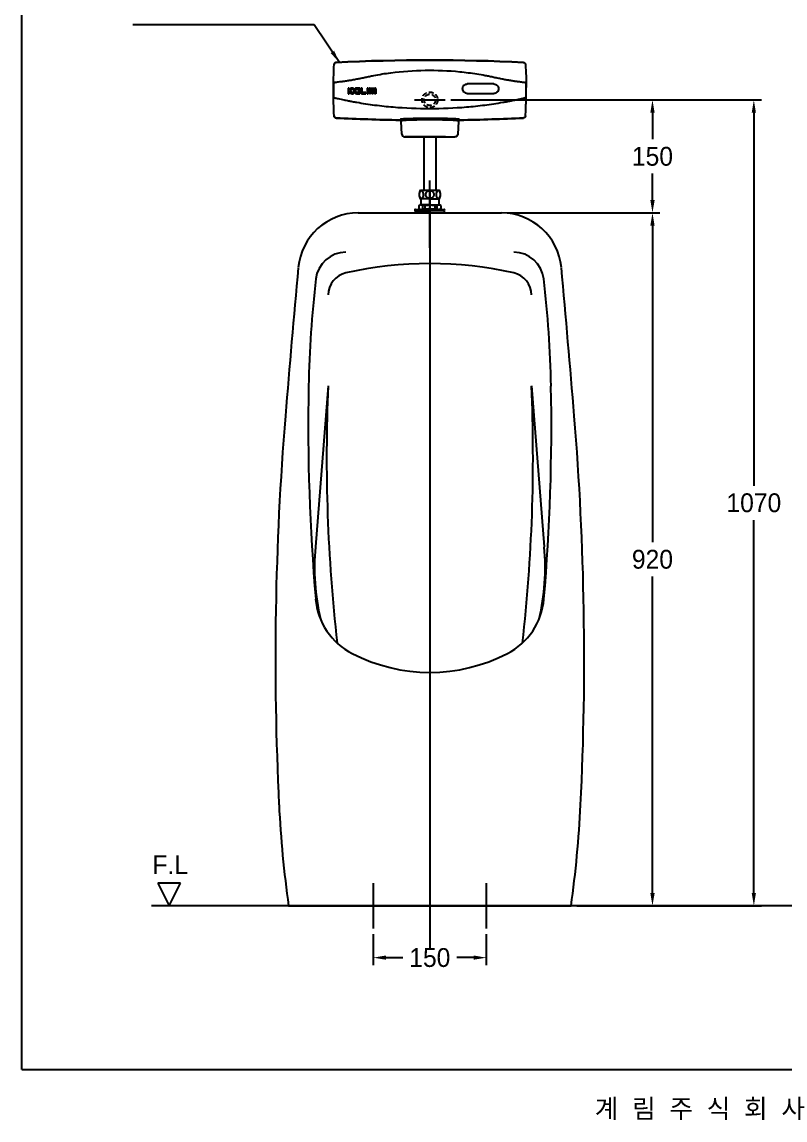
# Model space of a CAD drawing. Header units: millimetres. Extents: x 0 to 3700, y -67 to 2530.
# Drawn here: x 0 to 1013, y -67 to 1391 of the extents above; entities that cross this region are included whole.
import ezdxf
from ezdxf.enums import TextEntityAlignment as Align
from ezdxf.lldxf.tags import DXFTag

# ---------------------------------------------------------------- set-up
doc = ezdxf.new("R2010")
doc.units = ezdxf.units.MM
doc.linetypes.add('DASHED2', pattern=[9.525, 6.35, -3.175])
for name, color, linetype in [('TEXT', 7, 'Continuous'), ('내부선 및 부속', 4, 'Continuous'), ('도각라인', 255, 'Continuous'), ('외형선', 3, 'Continuous'), ('점선', 6, 'DASHED2'), ('중심선', 1, 'DASHED'), ('치수선', 7, 'Continuous')]:
    doc.layers.add(name, color=color, linetype=linetype)
doc.styles.add('____', font='')
doc.styles.add('타이틀', font='H2GTRM.TTF', dxfattribs={"height": 25})
doc.styles.get('____').set_extended_font_data('굴림')
tags = doc.linetypes.add('DASHDOT', pattern=[70, 31, -13, 13, -13]).pattern_tags.tags
tags[10:11] = [DXFTag(74, 4), DXFTag(75, 0), DXFTag(340, '0'), DXFTag(46, 0.0), DXFTag(50, 0.0), DXFTag(44, 0.0), DXFTag(45, 0.0)]
tags[8:9] = [DXFTag(74, 4), DXFTag(75, 0), DXFTag(340, '0'), DXFTag(46, 0.0), DXFTag(50, 0.0), DXFTag(44, 0.0), DXFTag(45, 0.0)]
tags[6:7] = [DXFTag(74, 4), DXFTag(75, 0), DXFTag(340, '0'), DXFTag(46, 0.0), DXFTag(50, 0.0), DXFTag(44, 0.0), DXFTag(45, 0.0)]
tags[4:5] = [DXFTag(74, 4), DXFTag(75, 0), DXFTag(340, '0'), DXFTag(46, 0.0), DXFTag(50, 0.0), DXFTag(44, 0.0), DXFTag(45, 0.0)]
tags = doc.linetypes.add('DASHED', pattern=[25.72, 12.86, -12.86]).pattern_tags.tags
tags[6:7] = [DXFTag(74, 4), DXFTag(75, 0), DXFTag(340, '0'), DXFTag(46, 0.0), DXFTag(50, 0.0), DXFTag(44, 0.0), DXFTag(45, 0.0)]
tags[4:5] = [DXFTag(74, 4), DXFTag(75, 0), DXFTag(340, '0'), DXFTag(46, 0.0), DXFTag(50, 0.0), DXFTag(44, 0.0), DXFTag(45, 0.0)]
doc.dimstyles.new('MSADIM', dxfattribs={"dimtxt": 33, "dimasz": 17, "dimexe": 10, "dimexo": 7.5, "dimgap": 10, "dimtad": 0, "dimtih": 1, "dimtoh": 1, "dimdec": 0, "dimzin": 1, "dimdsep": 46, "dimtxsty": '____', "dimcen": 11.25, "dimadec": 0, "dimazin": 0, "dimtfac": 1, "dimtdec": 0, "dimtix": 1, "dimtmove": 0, "dimatfit": 3, "dimfxl": 0, "dimtolj": 1, "dimtzin": 1, "dimarcsym": 0})

# ---------------------------------------------------------------- blocks, each defined once
blk = doc.blocks.new('*D3')
at = {"layer": '치수선', "color": 0, "linetype": 'Continuous', "lineweight": -2}
for p, q in [((466.5, 180), (466.5, 138.7)), ((616.5, 180), (616.5, 138.7)), ((483.5, 148.7), (505.5, 148.7)), ((599.5, 148.7), (577.4, 148.7))]:
    blk.add_line(p, q, dxfattribs=at)
at = {"layer": '치수선', "color": 0, "linetype": 'Continuous'}
for points in [[(483.5, 151.6), (483.5, 145.9), (466.5, 148.7)], [(599.5, 151.6), (599.5, 145.9), (616.5, 148.7)]]:
    blk.add_solid(points, dxfattribs=at)
at = {"layer": '치수선', "color": 0, "linetype": 'Continuous', "insert": (541.5, 148.7), "char_height": 25, "attachment_point": 5, "style": '____'}
blk.add_mtext('\\A1;150', dxfattribs=at)
blk = doc.blocks.new('*D4')
at = {"layer": '치수선', "color": 0, "linetype": 'Continuous', "lineweight": -2}
for p, q in [((644, 1137.5), (847.1, 1137.5)), ((837.1, 1120.5), (837.1, 700.3)), ((837.1, 234.5), (837.1, 654.6)), ((736.5, 217.5), (847.1, 217.5))]:
    blk.add_line(p, q, dxfattribs=at)
at = {"layer": '치수선', "color": 0, "linetype": 'Continuous'}
for points in [[(834.3, 1120.5), (840, 1120.5), (837.1, 1137.5)], [(834.3, 234.5), (840, 234.5), (837.1, 217.5)]]:
    blk.add_solid(points, dxfattribs=at)
at = {"layer": '치수선', "color": 0, "linetype": 'Continuous', "insert": (837.1, 677.5), "char_height": 25, "attachment_point": 5, "style": '____'}
blk.add_mtext('\\A1;920', dxfattribs=at)
blk = doc.blocks.new('*D5')
at = {"layer": '치수선', "color": 0, "linetype": 'Continuous', "lineweight": -2}
for p, q in [((569.5, 1287.5), (981.7, 1287.5)), ((971.7, 1270.5), (971.7, 775.3)), ((971.7, 234.5), (971.7, 729.6)), ((736.5, 217.5), (981.7, 217.5))]:
    blk.add_line(p, q, dxfattribs=at)
at = {"layer": '치수선', "color": 0, "linetype": 'Continuous'}
for points in [[(968.9, 1270.5), (974.5, 1270.5), (971.7, 1287.5)], [(968.9, 234.5), (974.5, 234.5), (971.7, 217.5)]]:
    blk.add_solid(points, dxfattribs=at)
at = {"layer": '치수선', "color": 0, "linetype": 'Continuous', "insert": (971.7, 752.5), "char_height": 25, "attachment_point": 5, "style": '____'}
blk.add_mtext('\\A1;1070', dxfattribs=at)
blk = doc.blocks.new('*D10')
at = {"layer": '치수선', "color": 0, "linetype": 'Continuous', "lineweight": -2}
for p, q in [((569.5, 1287.6), (847.1, 1287.6)), ((837.1, 1270.6), (837.1, 1235.4)), ((837.1, 1154.5), (837.1, 1189.7)), ((844.6, 1137.5), (847.1, 1137.5))]:
    blk.add_line(p, q, dxfattribs=at)
at = {"layer": '치수선', "color": 0, "linetype": 'Continuous'}
for points in [[(834.3, 1270.6), (840, 1270.6), (837.1, 1287.6)], [(834.3, 1154.5), (840, 1154.5), (837.1, 1137.5)]]:
    blk.add_solid(points, dxfattribs=at)
at = {"layer": '치수선', "color": 0, "linetype": 'Continuous', "insert": (837.1, 1212.5), "char_height": 25, "attachment_point": 5, "style": '____'}
blk.add_mtext('\\A1;150', dxfattribs=at)

msp = doc.modelspace()

# ---------------------------------------------------------------- linework, layer by layer
for p, q in [((541.5, 1091.3), (541.5, 1180.5)), ((522.5, 1137.5), (560.5, 1137.5))]:
    msp.add_line(p, q)
at = {"layer": '내부선 및 부속', "linetype": 'Continuous'}
for p, q in [((433.2, 1303.3), (433.2, 1295.8)), ((434.6, 1303.3), (433.2, 1303.3)), ((434.6, 1300), (434.6, 1303.3)), ((434.6, 1295.8), (434.6, 1299.1)), ((440.3, 1303.3), (438, 1303.3)), ((438.1, 1301.7), (440.3, 1301.7)), ((440.3, 1301.7), (440.3, 1303.3)), ((448.6, 1303.3), (444.1, 1303.3)), ((444.2, 1301.7), (448.6, 1301.7)), ((448.6, 1301.7), (448.6, 1303.3)), ((450, 1303.3), (450, 1297)), ((451.5, 1303.3), (450, 1303.3)), ((451.5, 1297.3), (451.5, 1303.3)), ((458.2, 1303.3), (458.2, 1295.8)), ((459.6, 1303.3), (458.2, 1303.3)), ((459.6, 1295.8), (459.6, 1303.3)), ((461.2, 1295.8), (461.2, 1302.5)), ((462, 1303.3), (469, 1303.3)), ((462.8, 1301.5), (462.8, 1295.8)), ((464.4, 1301.9), (463.1, 1301.9)), ((464.7, 1295.8), (464.7, 1301.5)), ((466.3, 1301.5), (466.3, 1295.8)), ((467.9, 1301.9), (466.6, 1301.9)), ((468.2, 1295.8), (468.2, 1301.5)), ((469.8, 1302.5), (469.8, 1295.8)), ((669.4, 1299.7), (669.4, 1299.7)), ((433.2, 1295.8), (434.6, 1295.8)), ((438, 1295.8), (440.3, 1295.8)), ((440.3, 1297.4), (438.1, 1297.4)), ((440.3, 1295.8), (440.3, 1297.4)), ((444.1, 1295.8), (448.6, 1295.8)), ((448.6, 1297.4), (444.2, 1297.4)), ((448.6, 1295.8), (448.6, 1297.4)), ((451.2, 1295.8), (456.7, 1295.8)), ((456.7, 1297.3), (451.5, 1297.3)), ((456.7, 1295.8), (456.7, 1297.3)), ((458.2, 1295.8), (459.6, 1295.8)), ((462.8, 1295.8), (461.2, 1295.8)), ((466.3, 1295.8), (464.7, 1295.8)), ((469.8, 1295.8), (468.2, 1295.8)), ((504.3, 1242.2), (503.4, 1258.9)), ((579.5, 1258.9), (578.7, 1242.2)), ((562.5, 1238.4), (508.3, 1238.4)), ((508.3, 1238.4), (562.5, 1238.4)), ((533.6, 1238.4), (533.6, 1167.6)), ((549.4, 1238.4), (549.4, 1167.6)), ((562.5, 1238.4), (574.7, 1238.4)), ((562.5, 1238.4), (574.7, 1238.4)), ((529.1, 1167.6), (553.9, 1167.6)), ((529.1, 1156.1), (529.1, 1156.1)), ((533, 1156.1), (529.1, 1156.1)), ((529.5, 1156.1), (529.5, 1148.1)), ((541.5, 1156.1), (533, 1156.1)), ((541.5, 1156.1), (550, 1156.1)), ((550, 1156.1), (553.8, 1156.1)), ((553.5, 1156.1), (553.5, 1148.1)), ((553.8, 1156.1), (553.9, 1156.1)), ((522.5, 1142.1), (560.5, 1142.1)), ((522.5, 1140.1), (541.5, 1140.1)), ((522.5, 1140.1), (522.5, 1137.5)), ((527, 1147.2), (528.5, 1148.1)), ((527, 1147.2), (527, 1143.1)), ((541.5, 1148.1), (528.5, 1148.1)), ((532, 1147.1), (532, 1145.1)), ((532, 1145.1), (532, 1143.1)), ((535, 1147.1), (535, 1145.1)), ((535, 1145.1), (535, 1143.1)), ((541.5, 1148.1), (554.5, 1148.1)), ((560.5, 1140.1), (541.5, 1140.1)), ((548, 1147.1), (548, 1145.1)), ((548, 1145.1), (548, 1143.1)), ((551, 1147.1), (551, 1145.1)), ((551, 1145.1), (551, 1143.1)), ((556, 1147.2), (554.5, 1148.1)), ((556, 1147.2), (556, 1143.1)), ((560.5, 1140.1), (560.5, 1137.5)), ((406.5, 907.7), (389.6, 694)), ((676.5, 907.7), (693.4, 694))]:
    msp.add_line(p, q, dxfattribs=at)
msp.add_circle((447.8, 1299.6), 0.864, dxfattribs=at)
at = {"layer": '내부선 및 부속', "linetype": 'Continuous', "extrusion": (0, 0, -1)}
for centre, radius, start, end in [((-541.5, -1159.6), 2500, 87.1527, 92.8473), ((-1013.5, 1300.4), 600, 0.6498, 3.2569), ((-69.5, 1300.4), 600, 176.7431, 179.6763), ((-1013.5, 1300.4), 600, 0, 0.6068), ((-1013.5, 1300.4), 600, 356.7431, 0), ((-541.5, 3760.4), 2500, 270.9176, 272.8473), ((-581.5, 1258.8), 2, 3, 89.0824), ((-541.5, 3760.4), 2500, 267.1527, 269.0824)]:
    msp.add_arc(centre, radius, start, end, dxfattribs=at)
at = {"layer": '내부선 및 부속', "linetype": 'Continuous'}
for centre, radius, start, end in [((541.5, -1159.6), 2500, 87.1527, 92.8473), ((438.3, 1299.6), 3.75, 95.6122, 172.678), ((438.3, 1299.6), 3.75, 187.322, 264.3878), ((438.3, 1299.6), 2.16, 97.4019, 262.5981), ((444.5, 1299.6), 3.75, 95.6122, 264.3878), ((444.5, 1299.6), 2.16, 97.4019, 262.5981), ((462, 1302.5), 0.778, 90, 180), ((463.1, 1301.5), 0.347, 90, 180), ((464.4, 1301.5), 0.347, 0, 90), ((466.6, 1301.5), 0.347, 90, 180), ((467.9, 1301.5), 0.347, 0, 90), ((469, 1302.5), 0.778, 0, 90), ((69.5, 1300.4), 600, 358.229, 0), ((451.2, 1297), 1.16, 180, 270), ((350.9, 1285.8), 318.2, 356.4995, 358.2342), ((541.5, 3760.4), 2500, 267.1527, 269.0824), ((541.5, 3760.4), 2500, 270.9176, 272.8473), ((508.3, 1242.4), 4, 183, 270), ((537.2, 1161.8), 9.98, 144.4985, 179.7412), ((530.5, 1164.3), 2.45, 123.7796, 126.5029), ((530.5, 1164.3), 2.43, 121.0338, 123.7796), ((530.4, 1164.5), 2.22, 118.2566, 121.0338), ((530.4, 1164.5), 2.24, 115.501, 118.2566), ((530.3, 1164.7), 2.05, 112.4868, 115.501), ((530.3, 1164.7), 2.05, 109.4756, 112.4868), ((530.2, 1164.8), 1.88, 101.5065, 109.4756), ((530.2, 1164.9), 1.82, 95.0293, 101.5065), ((530.2, 1164.9), 1.76, 90.016, 95.0293), ((530.2, 1165), 1.74, 84.9386, 90.016), ((530.2, 1164.9), 1.84, 78.5255, 84.9386), ((530.2, 1164.8), 1.86, 72.1223, 78.5255), ((530.2, 1164.7), 2, 69.0286, 72.1223), ((530.2, 1164.7), 2.01, 65.9633, 69.0286), ((530.1, 1164.6), 2.18, 63.1331, 65.9633), ((530.1, 1164.5), 2.19, 60.3146, 63.1331), ((530, 1164.4), 2.37, 57.6025, 60.3146), ((530, 1164.4), 2.4, 54.8137, 57.6025), ((544.4, 1150.5), 16.6, 106.5393, 108.597), ((541, 1162), 4.7, 84.3415, 106.5393), ((541.9, 1162), 4.7, 73.4607, 95.6585), ((538.6, 1150.5), 16.6, 71.403, 73.4607), ((553, 1164.4), 2.4, 122.3975, 125.1863), ((553, 1164.4), 2.37, 119.6854, 122.3975), ((552.9, 1164.5), 2.19, 116.8669, 119.6854), ((552.9, 1164.6), 2.18, 114.0367, 116.8669), ((552.8, 1164.7), 2.01, 110.9714, 114.0367), ((552.8, 1164.7), 2, 107.8777, 110.9714), ((552.8, 1164.8), 1.86, 101.4745, 107.8777), ((552.7, 1164.9), 1.84, 95.0614, 101.4745), ((552.7, 1165), 1.74, 89.984, 95.0614), ((552.7, 1164.9), 1.76, 84.9707, 89.984), ((552.7, 1164.9), 1.82, 78.4935, 84.9707), ((552.7, 1164.8), 1.88, 70.5244, 78.4935), ((552.7, 1164.7), 2.05, 67.5132, 70.5244), ((552.7, 1164.7), 2.05, 64.499, 67.5132), ((552.6, 1164.5), 2.24, 61.7434, 64.499), ((552.6, 1164.5), 2.22, 58.9662, 61.7434), ((552.5, 1164.3), 2.43, 56.2204, 58.9662), ((552.5, 1164.3), 2.45, 53.4971, 56.2204), ((545.7, 1161.8), 9.98, 0.2588, 35.5015), ((534.8, 1161.9), 7.5, 171.4208, 173.9343), ((535.2, 1161.9), 7.92, 173.9343, 180), ((537.2, 1161.8), 9.98, 179.7412, 214.8682), ((535.2, 1161.9), 7.9, 180, 187.2704), ((534.3, 1162), 6.97, 166.9091, 168.9112), ((534.8, 1161.9), 7.51, 168.9112, 171.4208), ((534.6, 1161.8), 7.27, 187.2704, 189.8646), ((534.8, 1161.8), 7.49, 189.8646, 192.3805), ((534.4, 1162), 7.07, 164.9843, 166.9091), ((534, 1161.7), 6.68, 192.3805, 194.4161), ((534.3, 1161.7), 6.97, 194.4161, 196.3678), ((533.8, 1162.2), 6.48, 160.7636, 162.8643), ((533.8, 1162.2), 6.42, 162.8643, 164.9843), ((533.5, 1161.5), 6.16, 196.3678, 198.5776), ((533.4, 1162.3), 6.07, 157.8768, 159.2896), ((533.2, 1162.4), 5.81, 159.2896, 160.7636), ((533.9, 1161.6), 6.53, 198.5776, 199.928), ((533, 1161.3), 5.64, 199.928, 201.4477), ((532.8, 1162.6), 5.38, 156.2849, 157.8768), ((533.4, 1161.5), 6.01, 201.4477, 202.8734), ((532.6, 1161.2), 5.23, 202.8734, 204.5122), ((532.4, 1162.7), 5, 153.0383, 154.752), ((533, 1162.5), 5.59, 154.752, 156.2849), ((532.9, 1161.3), 5.54, 204.5122, 206.059), ((532.6, 1162.6), 5.16, 151.4953, 153.0383), ((532.3, 1161), 4.86, 206.059, 207.7612), ((532.5, 1161.1), 5.07, 207.7612, 209.3321), ((532.1, 1162.9), 4.65, 148.0311, 149.7429), ((532, 1162.9), 4.55, 149.7429, 151.4953), ((531.9, 1160.8), 4.4, 209.3321, 211.1405), ((531.7, 1163.2), 4.14, 146.1063, 148.0311), ((532.1, 1160.9), 4.57, 211.1405, 212.8821), ((531.6, 1160.6), 4.02, 212.8821, 214.8644), ((531.4, 1163.4), 3.76, 142.2769, 144.2195), ((531.8, 1163.1), 4.22, 144.2195, 146.1063), ((531.7, 1160.6), 4.16, 214.8644, 216.7001), ((531.4, 1163.4), 3.78, 140.3432, 142.2769), ((531.3, 1160.3), 3.63, 216.7001, 218.714), ((531.1, 1163.6), 3.37, 138.1754, 140.3432), ((531.4, 1160.4), 3.7, 218.714, 220.6881), ((531, 1160.1), 3.26, 220.6881, 222.9305), ((531.1, 1163.6), 3.38, 136.0104, 138.1754), ((531.1, 1160.1), 3.31, 222.9305, 225.1382), ((530.9, 1163.9), 3.04, 133.6072, 136.0104), ((530.8, 1159.8), 2.95, 225.1382, 227.5134), ((530.9, 1163.9), 3.04, 131.4113, 133.6072), ((530.8, 1159.9), 2.98, 227.5134, 229.757), ((530.6, 1164.1), 2.71, 126.5029, 128.9645), ((530.7, 1164.1), 2.73, 128.9645, 131.4113), ((530.6, 1159.6), 2.64, 229.757, 232.2874), ((530.6, 1159.6), 2.66, 232.2874, 234.8025), ((530.4, 1159.4), 2.38, 234.8025, 237.6137), ((530.5, 1159.4), 2.39, 237.6137, 240.3034), ((530.3, 1159.2), 2.17, 240.3034, 243.1442), ((530.4, 1159.2), 2.2, 243.1442, 245.9522), ((530.3, 1159.1), 2, 245.9522, 249.0398), ((530.3, 1159.1), 2.01, 249.0398, 252.1112), ((530.2, 1158.9), 1.85, 252.1112, 258.5367), ((530.2, 1158.9), 1.84, 258.5367, 264.9275), ((530.2, 1158.8), 1.73, 264.9275, 270.0272), ((530.2, 1158.8), 1.75, 270.0049, 275.0405), ((530.2, 1158.9), 1.82, 275.0405, 281.4954), ((530.2, 1158.9), 1.88, 281.4954, 289.4868), ((530.1, 1159.1), 2.07, 289.4868, 292.4756), ((530.2, 1159.1), 2.03, 292.4756, 295.5122), ((530.1, 1159.3), 2.26, 295.5122, 298.2455), ((530.1, 1159.3), 2.21, 298.2455, 301.045), ((530, 1159.5), 2.45, 301.045, 303.7684), ((530, 1159.4), 2.43, 303.7684, 306.5141), ((529.9, 1164.2), 2.63, 52.2762, 54.8137), ((529.8, 1159.7), 2.74, 306.5141, 308.9533), ((529.8, 1164.1), 2.66, 49.7682, 52.2762), ((529.8, 1159.7), 2.71, 308.9533, 311.4225), ((529.6, 1163.9), 2.95, 47.5022, 49.7682), ((529.6, 1163.9), 2.97, 45.1494, 47.5022), ((529.6, 1159.9), 3.07, 311.4225, 313.596), ((529.4, 1163.7), 3.28, 42.9193, 45.1494), ((529.6, 1159.9), 3.01, 313.596, 316.0216), ((529.4, 1163.7), 3.29, 40.6993, 42.9193), ((529.3, 1160.2), 3.41, 316.0216, 318.1642), ((529.1, 1163.4), 3.66, 38.7029, 40.6993), ((529, 1160.4), 3.82, 320.3543, 322.2657), ((529.4, 1160.1), 3.34, 318.1642, 320.3543), ((529.1, 1163.4), 3.67, 36.7112, 38.7029), ((527.7, 1161.4), 5.48, 322.4236, 4.714), ((528.8, 1163.2), 4.11, 34.8532, 36.7112), ((528.8, 1163.2), 4.06, 32.8933, 34.8532), ((528.4, 1163), 4.51, 31.1293, 32.8933), ((528.5, 1163), 4.46, 29.3433, 31.1293), ((528, 1162.7), 5, 27.75, 29.3433), ((528.1, 1162.8), 4.92, 26.0701, 27.75), ((527.6, 1162.5), 5.46, 24.501, 26.0701), ((527.7, 1162.6), 5.3, 22.8846, 24.501), ((527.2, 1162.3), 5.92, 21.4365, 22.8846), ((527.3, 1162.4), 5.72, 19.9392, 21.4365), ((526.7, 1162.2), 6.43, 18.5664, 19.9392), ((526.9, 1162.2), 6.22, 16.379, 18.5664), ((526.2, 1162.1), 6.89, 14.4049, 16.379), ((526.4, 1162.1), 6.76, 12.3917, 14.4049), ((525.7, 1161.9), 7.43, 9.8534, 12.3917), ((525.8, 1162), 7.33, 7.2815, 9.8534), ((525.3, 1161.9), 7.88, 359.9888, 7.2815), ((539.4, 1162), 3.73, 153.456, 184.8193), ((540.8, 1162.1), 5.12, 184.8193, 193.3233), ((538.9, 1161.6), 3.26, 193.3233, 203.8384), ((548.9, 1157.2), 14.4, 152.0646, 153.456), ((544.1, 1163.9), 8.9, 203.8384, 206.0789), ((539, 1161.4), 3.16, 206.0789, 214.0116), ((538.8, 1162.6), 2.91, 143.4377, 152.0646), ((545, 1165.5), 10.4, 214.0116, 215.968), ((550.8, 1153.7), 17.8, 142.2774, 143.4377), ((539.1, 1161.2), 3.12, 215.968, 222.6004), ((538.9, 1162.9), 2.83, 134.959, 142.2774), ((543.8, 1165.5), 9.58, 222.6004, 225.3187), ((546.6, 1155.1), 13.8, 133.0398, 134.959), ((539.4, 1161.1), 3.36, 225.3187, 231.6966), ((539.3, 1163), 3.03, 125.9791, 133.0398), ((546.4, 1169.9), 14.5, 231.6966, 233.171), ((547.3, 1152), 16.6, 124.3462, 125.9791), ((539.8, 1161.1), 3.55, 233.171, 239.3391), ((539.7, 1163), 3.23, 117.5143, 124.3462), ((541.5, 1164), 6.92, 239.3391, 269.8436), ((547.4, 1148.3), 19.9, 116.1187, 117.5143), ((540.3, 1162.7), 3.77, 108.597, 116.1187), ((541.5, 1164), 6.92, 270.1564, 300.6609), ((542.7, 1162.7), 3.77, 63.8813, 71.403), ((535.6, 1148.3), 19.9, 62.4857, 63.8813), ((543.2, 1163), 3.23, 55.6538, 62.4857), ((543.2, 1161.1), 3.55, 300.6609, 306.829), ((535.7, 1152), 16.6, 54.0209, 55.6538), ((536.6, 1169.9), 14.5, 306.829, 308.3034), ((543.7, 1163), 3.03, 46.9602, 54.0209), ((543.5, 1161.1), 3.36, 308.3034, 314.6813), ((536.4, 1155.1), 13.8, 45.041, 46.9602), ((539.1, 1165.5), 9.58, 314.6813, 317.3996), ((544.1, 1162.9), 2.83, 37.7226, 45.041), ((543.9, 1161.2), 3.12, 317.3996, 324.032), ((532.2, 1153.7), 17.8, 36.5623, 37.7226), ((538, 1165.5), 10.4, 324.032, 325.9884), ((544.2, 1162.6), 2.91, 27.9354, 36.5623), ((544, 1161.4), 3.16, 325.9884, 333.9211), ((534, 1157.2), 14.4, 26.544, 27.9354), ((543.6, 1162), 3.73, 355.1807, 26.544), ((538.9, 1163.9), 8.9, 333.9211, 336.1616), ((544, 1161.6), 3.26, 336.1616, 346.6767), ((542.2, 1162.1), 5.12, 346.6767, 355.1807), ((557.7, 1161.9), 7.88, 172.7185, 180.0112), ((555.3, 1161.4), 5.48, 175.286, 217.5764), ((557.3, 1161.9), 7.43, 167.6083, 170.1466), ((557.2, 1162), 7.33, 170.1466, 172.7185), ((556.6, 1162.1), 6.76, 165.5951, 167.6083), ((556.1, 1162.2), 6.22, 161.4336, 163.621), ((556.7, 1162.1), 6.89, 163.621, 165.5951), ((555.6, 1162.4), 5.72, 158.5635, 160.0608), ((556.3, 1162.2), 6.43, 160.0608, 161.4336), ((555.2, 1162.6), 5.3, 155.499, 157.1154), ((555.8, 1162.3), 5.92, 157.1154, 158.5635), ((555.4, 1162.5), 5.46, 153.9299, 155.499), ((555, 1162.7), 5, 150.6567, 152.25), ((554.9, 1162.8), 4.92, 152.25, 153.9299), ((554.5, 1163), 4.46, 148.8707, 150.6567), ((554.2, 1163.2), 4.06, 145.1468, 147.1067), ((554.5, 1163), 4.51, 147.1067, 148.8707), ((554.2, 1163.2), 4.11, 143.2888, 145.1468), ((553.8, 1163.4), 3.67, 141.2971, 143.2888), ((554, 1160.4), 3.82, 217.7343, 219.6457), ((553.8, 1163.4), 3.66, 139.3007, 141.2971), ((553.6, 1160.1), 3.34, 219.6457, 221.8358), ((553.5, 1163.7), 3.28, 134.8506, 137.0807), ((553.6, 1163.7), 3.29, 137.0807, 139.3007), ((553.6, 1160.2), 3.41, 221.8358, 223.9784), ((553.3, 1163.9), 2.97, 132.4978, 134.8506), ((553.4, 1159.9), 3.01, 223.9784, 226.404), ((553.3, 1163.9), 2.95, 130.2318, 132.4978), ((553.4, 1159.9), 3.07, 226.404, 228.5775), ((553.1, 1164.1), 2.66, 127.7238, 130.2318), ((553.2, 1159.7), 2.71, 228.5775, 231.0467), ((553.1, 1164.2), 2.63, 125.1863, 127.7238), ((553.2, 1159.7), 2.74, 231.0467, 233.4859), ((553, 1159.4), 2.43, 233.4859, 236.2316), ((553, 1159.5), 2.45, 236.2316, 238.955), ((552.9, 1159.3), 2.21, 238.955, 241.7545), ((552.9, 1159.3), 2.26, 241.7545, 244.4878), ((552.8, 1159.1), 2.03, 244.4878, 247.5244), ((552.8, 1159.1), 2.07, 247.5244, 250.5132), ((552.8, 1158.9), 1.88, 250.5132, 258.5046), ((552.7, 1158.9), 1.82, 258.5046, 264.9595), ((552.7, 1158.8), 1.75, 264.9595, 269.9951), ((552.7, 1158.8), 1.73, 269.9728, 275.0725), ((552.7, 1158.9), 1.84, 275.0725, 281.4633), ((552.7, 1158.9), 1.85, 281.4633, 287.8888), ((552.7, 1159.1), 2.01, 287.8888, 290.9602), ((552.7, 1159.1), 2, 290.9602, 294.0478), ((552.6, 1159.2), 2.2, 294.0478, 296.8558), ((552.6, 1159.2), 2.17, 296.8558, 299.6966), ((552.5, 1159.4), 2.39, 299.6966, 302.3863), ((552.5, 1159.4), 2.38, 302.3863, 305.1975), ((552.3, 1164.1), 2.71, 51.0355, 53.4971), ((545.7, 1161.8), 9.98, 325.1318, 0.2588), ((552.4, 1159.6), 2.66, 305.1975, 307.7126), ((552.3, 1164.1), 2.73, 48.5887, 51.0355), ((552.4, 1159.6), 2.64, 307.7126, 310.243), ((552.1, 1163.9), 3.04, 46.3928, 48.5887), ((552.1, 1159.9), 2.98, 310.243, 312.4866), ((552.1, 1163.9), 3.04, 43.9896, 46.3928), ((551.9, 1160.1), 3.31, 314.8618, 317.0695), ((552.2, 1159.8), 2.95, 312.4866, 314.8618), ((551.9, 1163.6), 3.38, 41.8246, 43.9896), ((551.9, 1160.1), 3.26, 317.0695, 319.3119), ((551.9, 1163.6), 3.37, 39.6568, 41.8246), ((551.6, 1160.4), 3.7, 319.3119, 321.286), ((551.5, 1163.4), 3.78, 37.7231, 39.6568), ((551.6, 1163.4), 3.76, 35.7805, 37.7231), ((551.7, 1160.3), 3.63, 321.286, 323.2999), ((551.2, 1163.1), 4.22, 33.8937, 35.7805), ((551.2, 1160.6), 4.16, 323.2999, 325.1356), ((551.3, 1163.2), 4.14, 31.9689, 33.8937), ((550.9, 1160.9), 4.57, 327.1179, 328.8595), ((551.4, 1160.6), 4.02, 325.1356, 327.1179), ((550.8, 1162.9), 4.65, 30.2571, 31.9689), ((550.9, 1162.9), 4.55, 28.5047, 30.2571), ((551, 1160.8), 4.4, 328.8595, 330.6679), ((550.4, 1162.6), 5.16, 26.9617, 28.5047), ((550.6, 1161), 4.86, 332.2388, 333.941), ((550.5, 1161.1), 5.07, 330.6679, 332.2388), ((550.5, 1162.7), 5, 25.248, 26.9617), ((550, 1162.5), 5.59, 23.7151, 25.248), ((550, 1161.3), 5.54, 333.941, 335.4878), ((550.2, 1162.6), 5.38, 22.1232, 23.7151), ((549.6, 1161.5), 6.01, 337.1266, 338.5523), ((550.3, 1161.2), 5.23, 335.4878, 337.1266), ((549.5, 1162.3), 6.07, 20.7104, 22.1232), ((549.8, 1162.4), 5.81, 19.2364, 20.7104), ((549.1, 1161.6), 6.53, 340.072, 341.4224), ((549.9, 1161.3), 5.64, 338.5523, 340.072), ((549.2, 1162.2), 6.48, 17.1357, 19.2364), ((549.2, 1162.2), 6.42, 15.0157, 17.1357), ((549.5, 1161.5), 6.16, 341.4224, 343.6322), ((548.6, 1162), 7.07, 13.0909, 15.0157), ((549, 1161.7), 6.68, 345.5839, 347.6195), ((548.7, 1161.7), 6.97, 343.6322, 345.5839), ((548.7, 1162), 6.97, 11.0888, 13.0909), ((548.1, 1161.9), 7.51, 8.5792, 11.0888), ((548.4, 1161.8), 7.27, 350.1354, 352.7296), ((548.2, 1161.8), 7.49, 347.6195, 350.1354), ((548.2, 1161.9), 7.5, 6.0657, 8.5792), ((547.7, 1161.9), 7.92, 0, 6.0657), ((547.8, 1161.9), 7.9, 352.7296, 0), ((522.5, 1141.1), 1, 90, 180), ((522.5, 1141.1), 1, 180, 270), ((526, 1143.1), 1, 270, 275.4232), ((526, 1143.1), 1, 275.4232, 0), ((529.5, 1145.8), 3.63, 226.537, 313.5656), ((528.5, 1141.7), 6.43, 57.6144, 90.4948), ((533.5, 1141.6), 5.72, 74.7919, 105.2081), ((533.5, 1148.7), 5.72, 254.7919, 285.2081), ((540.8, 1114.4), 33.2, 88.77, 100.0274), ((540.8, 1175.9), 33.2, 259.9726, 271.23), ((542.2, 1114.4), 33.2, 79.9726, 91.23), ((542.2, 1175.9), 33.2, 268.77, 280.0274), ((549.5, 1141.6), 5.72, 74.7919, 105.2081), ((549.5, 1148.7), 5.72, 254.7919, 285.2081), ((554.4, 1141.7), 6.43, 89.5052, 122.3856), ((553.5, 1145.8), 3.63, 226.4344, 313.463), ((557, 1143.1), 1, 180, 264.5768), ((557, 1143.1), 1, 264.5768, 270), ((560.5, 1141.1), 1, 0, 89.996), ((560.5, 1141.1), 1, 270, 0), ((429.9, 1045.2), 40, 90, 173.4234), ((653.1, 1045.2), 40, 6.5766, 90), ((541.5, 560.2), 510, 77.3644, 102.6356), ((1880.3, 878), 1500, 173.4234, 178.874), ((436.5, 1028.6), 30, 102.6356, 180), ((646.5, 1028.6), 30, 0, 77.3644), ((-797.3, 878), 1500, 1.126, 6.5766), ((3060.1, 854.8), 2680, 178.874, 184.925), ((2604.5, 813.3), 2200, 177.5423, 186.4407), ((-1521.5, 813.3), 2200, 353.5593, 2.4577), ((-1977.1, 854.8), 2680, 355.075, 1.126), ((688.4, 667), 300, 174.8517, 193.2147), ((394.6, 667), 300, 346.7853, 5.1483), ((479.6, 632.5), 90, 184.925, 242.7317), ((603.3, 632.5), 90, 297.2683, 355.075), ((541.5, 752.5), 225, 242.7317, 297.2683)]:
    msp.add_arc(centre, radius, start, end, dxfattribs=at)
at = {"layer": '내부선 및 부속', "linetype": 'Continuous', "extrusion": (0, 0, -1)}
for centre, major_axis, ratio, start_param, end_param in [((417.4, 1334.3), (-2.11, 2.13), 0.999725, 5.551201, 7.01515), ((665.5, 1334.3), (2.11, 2.13), 0.999725, 5.550989, 7.01493), ((417.4, 1266.5), (-2.11, -2.13), 0.999725, 5.550988, 7.015012), ((665.5, 1266.5), (-2.11, 2.13), 0.999725, 3.141593, 3.873451), ((665.5, 1266.5), (-2.11, 2.13), 0.999725, 2.409475, 3.141593), ((574.7, 1242.4), (2.83, -2.83), 0.999695, 5.550307, 7.068431)]:
    msp.add_ellipse(centre, major_axis=major_axis, ratio=ratio, start_param=start_param, end_param=end_param, dxfattribs=at)
at = {"layer": '내부선 및 부속', "linetype": 'Continuous'}
msp.add_ellipse((508.3, 1242.4), major_axis=(-2.83, -2.83), ratio=0.999695, start_param=5.550307, end_param=7.068431, dxfattribs=at)
for points, knots in [([(417.3, 1337.3), (416.9, 1337.3), (416.6, 1337.3), (416, 1337), (415.7, 1336.8), (415.2, 1336.4), (415, 1336.1), (414.6, 1335.5), (414.5, 1335.2), (414.5, 1334.9), (414.5, 1334.7), (414.4, 1334.6), (414.4, 1334.5)], [0, 0, 0, 0, 0.230556, 0.230556, 0.461112, 0.461112, 0.691665, 0.691665, 0.922218, 0.922218, 0.922218, 1, 1, 1, 1]), ([(444.5, 1315.3), (446.4, 1315.7), (450.1, 1316.4), (454.8, 1317.4), (458.5, 1318.2), (462.3, 1319), (472.6, 1321.1), (497.1, 1325), (535.3, 1327.8), (569.8, 1326.3), (592.6, 1323.7), (603.9, 1322.1), (613.3, 1320.5), (620.8, 1319), (624.6, 1318.2), (626.5, 1317.8)], [0, 0, 0, 0, 0.031233, 0.062476, 0.078099, 0.09372, 0.124956, 0.249907, 0.499886, 0.749877, 0.812402, 0.87493, 0.937453, 0.968723, 1, 1, 1, 1]), ([(665.7, 1337.3), (666, 1337.3), (666.3, 1337.3), (666.9, 1337), (667.2, 1336.8), (667.7, 1336.4), (668, 1336.1), (668.3, 1335.5), (668.4, 1335.2), (668.5, 1334.9), (668.5, 1334.7), (668.5, 1334.6), (668.5, 1334.5)], [0, 0, 0, 0, 0.230556, 0.230556, 0.461112, 0.461112, 0.691665, 0.691665, 0.922218, 0.922218, 0.922218, 1, 1, 1, 1]), ([(414.9, 1310.7), (415, 1310.7), (415, 1310.8), (415.4, 1310.8), (415.9, 1310.9), (416.6, 1311), (417.9, 1311.2), (420.1, 1311.5), (423.8, 1312), (428.3, 1312.6), (433.2, 1313.3), (438.6, 1314.2), (442.3, 1314.9), (444.4, 1315.3)], [0, 0, 0, 0, 0.050803, 0.101463, 0.151764, 0.201493, 0.250446, 0.375997, 0.500393, 0.623757, 0.750229, 0.862939, 1, 1, 1, 1]), ([(626.5, 1317.8), (628.5, 1317.3), (632.5, 1316.5), (636.5, 1315.7), (638.5, 1315.3)], [0, 0, 0, 0, 0.500036, 1, 1, 1, 1]), ([(638.5, 1315.3), (639.4, 1315.1), (641.1, 1314.8), (643.5, 1314.4), (645.7, 1314), (647.7, 1313.7), (650.7, 1313.2), (654.6, 1312.6), (658.8, 1312), (662, 1311.6), (664.5, 1311.3), (666.4, 1311), (667.7, 1310.8), (667.9, 1310.8), (668, 1310.7)], [0, 0, 0, 0, 0.057321, 0.111414, 0.161799, 0.208067, 0.249883, 0.376166, 0.499517, 0.595985, 0.695588, 0.797063, 0.89901, 1, 1, 1, 1]), ([(414.9, 1310.7), (414.7, 1310.6), (414.4, 1310.5), (414.1, 1310.2), (413.9, 1310.1), (413.8, 1310), (413.8, 1310), (413.8, 1310), (413.7, 1310), (413.7, 1309.8), (413.7, 1309.1), (413.6, 1306.8), (413.5, 1303.2), (413.5, 1299.6), (413.6, 1296.7), (413.6, 1294.7), (413.6, 1293.4), (413.6, 1292.5), (413.7, 1291.9), (413.7, 1291.5), (413.7, 1291.1), (413.7, 1291), (413.7, 1290.9), (413.7, 1290.9)], [0, 0, 0, 0, 0.190586, 0.381162, 0.517192, 0.546402, 0.560364, 0.573951, 0.600144, 0.625173, 0.65114, 0.71817, 0.765105, 0.81203, 0.859145, 0.882498, 0.90551, 0.928408, 0.93992, 0.951534, 0.975232, 0.988983, 1, 1, 1, 1]), ([(591.3, 1296.1), (589.7, 1296.1), (588, 1296.8), (585.7, 1299.1), (585, 1300.8), (585, 1304.1), (585.7, 1305.7), (588, 1308.1), (589.7, 1308.7), (591.3, 1308.7)], [0, 0, 0, 0, 0.25, 0.25, 0.5, 0.5, 0.75, 0.75, 1, 1, 1, 1]), ([(626.6, 1308.7), (628.3, 1308.7), (629.9, 1308), (632.2, 1305.7), (632.9, 1304.1), (632.9, 1302.4)], [0, 0, 0, 0, 0.5, 0.5, 1, 1, 1, 1]), ([(632.9, 1302.4), (632.9, 1300.8), (632.2, 1299.1), (629.9, 1296.8), (628.3, 1296.1), (626.6, 1296.1)], [0, 0, 0, 0, 0.5, 0.5, 1, 1, 1, 1]), ([(669.2, 1309.9), (669.2, 1310), (669.2, 1310), (669.2, 1310), (669.1, 1310.1), (669, 1310.2), (668.7, 1310.4), (668.3, 1310.6), (668, 1310.7)], [0, 0, 0, 0, 0.031265, 0.062534, 0.125036, 0.250031, 0.500021, 1, 1, 1, 1]), ([(668, 1290.1), (668.2, 1290.2), (668.6, 1290.4), (668.8, 1290.6), (669, 1290.8), (669.1, 1290.8), (669.2, 1290.9), (669.2, 1290.9), (669.2, 1290.9), (669.2, 1290.9), (669.2, 1290.9), (669.2, 1291.1), (669.3, 1291.9), (669.3, 1293.3), (669.4, 1295), (669.4, 1297.7), (669.4, 1301.3), (669.4, 1304.2), (669.4, 1306.2), (669.3, 1307.3), (669.3, 1308), (669.3, 1308.5), (669.3, 1308.9), (669.3, 1309.1), (669.3, 1309.4), (669.2, 1309.7), (669.2, 1309.9), (669.2, 1309.9), (669.2, 1309.9)], [0, 0, 0, 0, 0.21035, 0.381025, 0.462559, 0.533584, 0.557748, 0.569389, 0.580771, 0.593485, 0.602825, 0.62405, 0.670908, 0.693868, 0.716943, 0.763862, 0.810824, 0.857949, 0.881406, 0.904582, 0.916149, 0.927735, 0.939373, 0.945227, 0.951112, 0.975041, 0.989365, 1, 1, 1, 1]), ([(413.7, 1290.9), (413.7, 1290.9), (413.7, 1290.9), (413.8, 1290.9), (413.8, 1290.9), (413.8, 1290.8), (413.9, 1290.8), (413.9, 1290.8), (414, 1290.7), (414.1, 1290.6), (414.4, 1290.4), (414.7, 1290.2), (414.9, 1290.1)], [0, 0, 0, 0, 0.020014, 0.04055, 0.083219, 0.128243, 0.175915, 0.226419, 0.279891, 0.396145, 0.668685, 1, 1, 1, 1]), ([(444.5, 1283.9), (443.7, 1284.1), (441.6, 1284.5), (437.8, 1285.1), (433, 1286.1), (428.2, 1287), (423.7, 1288), (420.2, 1288.8), (417.6, 1289.4), (416.1, 1289.8), (415.2, 1290), (415, 1290.1), (414.9, 1290.1)], [0, 0, 0, 0, 0.05716, 0.139756, 0.249886, 0.390805, 0.499551, 0.629352, 0.749263, 0.834232, 0.918024, 1, 1, 1, 1]), ([(638.4, 1283.9), (634.4, 1283.3), (626.4, 1281.9), (614.3, 1280.3), (602.2, 1278.8), (578, 1276.5), (541.5, 1274.9), (504.9, 1276.5), (480.7, 1278.8), (468.6, 1280.3), (456.5, 1281.9), (448.5, 1283.3), (444.5, 1283.9)], [0, 0, 0, 0, 0.063042, 0.12503, 0.187523, 0.250056, 0.50004, 0.750027, 0.812662, 0.875039, 0.937524, 1, 1, 1, 1]), ([(668, 1290.1), (668, 1290.1), (667.8, 1290.1), (667.3, 1289.9), (666.5, 1289.7), (665.2, 1289.4), (662.8, 1288.8), (659.2, 1288), (654.8, 1287), (649.9, 1286.1), (645.1, 1285.1), (641.4, 1284.5), (639.3, 1284.1), (638.4, 1283.9)], [0, 0, 0, 0, 0.061183, 0.12349, 0.186666, 0.250433, 0.370315, 0.500355, 0.609143, 0.750122, 0.860903, 0.943473, 1, 1, 1, 1]), ([(668.9, 1276), (669, 1276.2), (669, 1276.6), (669, 1277.3), (669, 1277.7), (669, 1278.1), (669, 1278.2), (669, 1278.3), (669, 1278.4)], [0, 0, 0, 0, 0.432463, 0.432463, 0.86492, 0.86492, 0.86492, 1, 1, 1, 1]), ([(669, 1278.4), (669.1, 1278.8), (669.1, 1279.2), (669.1, 1280), (669.1, 1280.3), (669.1, 1280.9), (669.1, 1281.2), (669.1, 1281.6), (669.1, 1281.8), (669.1, 1281.8)], [0, 0, 0, 0, 0.250096, 0.250096, 0.500201, 0.500201, 0.750184, 0.750184, 1, 1, 1, 1]), ([(414.4, 1266.3), (414.5, 1266), (414.5, 1265.7), (414.8, 1265.1), (415, 1264.8), (415.4, 1264.3), (415.7, 1264), (416.3, 1263.7), (416.6, 1263.6), (416.9, 1263.6), (417.1, 1263.5), (417.2, 1263.5), (417.3, 1263.5)], [0, 0, 0, 0, 0.230556, 0.230556, 0.461112, 0.461112, 0.691665, 0.691665, 0.922217, 0.922217, 0.922217, 1, 1, 1, 1]), ([(501.4, 1260.8), (501.7, 1260.7), (501.9, 1260.7), (502.3, 1260.5), (502.5, 1260.4), (502.8, 1260.1), (503, 1260), (503.2, 1259.6), (503.3, 1259.4), (503.4, 1259.1), (503.4, 1259), (503.4, 1258.9)], [0, 0, 0, 0, 0.224771, 0.224771, 0.449546, 0.449546, 0.674293, 0.674293, 0.899004, 0.899004, 1, 1, 1, 1]), ([(580.6, 1261.7), (580.6, 1261.7), (580.5, 1261.8), (579.9, 1261.9), (578.8, 1262), (577.5, 1262.1), (575.7, 1262.2), (573.8, 1262.3), (571.5, 1262.4), (569.3, 1262.5), (567.4, 1262.6), (565.5, 1262.6), (563, 1262.7), (559.7, 1262.7), (556.3, 1262.8), (552.7, 1262.8), (549, 1262.9), (545.3, 1262.9), (540.4, 1262.9), (535.1, 1262.9), (529.6, 1262.8), (525.9, 1262.8), (523.1, 1262.7), (520.5, 1262.7), (517.9, 1262.6), (515.6, 1262.6), (513.5, 1262.5), (511.3, 1262.4), (509, 1262.3), (507.1, 1262.2), (505.4, 1262.1), (504.1, 1262), (503.1, 1261.9), (502.5, 1261.8), (502.4, 1261.7), (502.3, 1261.7)], [0, 0, 0, 0, 0.022832, 0.063114, 0.090918, 0.126034, 0.157363, 0.188534, 0.219673, 0.250962, 0.266619, 0.282228, 0.313279, 0.344344, 0.375502, 0.406551, 0.437554, 0.468762, 0.500088, 0.557218, 0.600183, 0.637829, 0.656667, 0.675507, 0.713219, 0.732146, 0.751101, 0.782548, 0.813666, 0.844669, 0.875744, 0.905178, 0.93807, 0.972912, 1, 1, 1, 1]), ([(578.6, 1259.8), (578.6, 1259.8), (578.5, 1259.9), (578.1, 1259.9), (577.5, 1260), (576.8, 1260.1), (576, 1260.2), (575.1, 1260.3), (574.1, 1260.3), (573.2, 1260.4), (572.2, 1260.4), (571.3, 1260.5), (570.5, 1260.5), (569.7, 1260.5), (569, 1260.6), (568.4, 1260.6), (567.9, 1260.6), (564.1, 1260.7), (555.7, 1260.9), (541.4, 1261), (527.2, 1260.9), (518.5, 1260.7), (514.2, 1260.6), (512.6, 1260.5), (510.6, 1260.4), (508.5, 1260.3), (506.4, 1260.2), (504.7, 1260), (504.5, 1259.8), (504.3, 1259.8)], [0, 0, 0, 0, 0.026753, 0.052033, 0.07584, 0.098171, 0.119025, 0.138405, 0.156311, 0.172743, 0.1877, 0.201182, 0.213187, 0.223716, 0.232767, 0.240343, 0.246441, 0.251063, 0.381193, 0.500263, 0.619674, 0.749303, 0.7622, 0.782745, 0.810936, 0.846766, 0.89022, 0.941302, 1, 1, 1, 1]), ([(668.5, 1266.3), (668.5, 1266), (668.4, 1265.7), (668.1, 1265.1), (668, 1264.8), (667.5, 1264.3), (667.2, 1264), (666.7, 1263.7), (666.3, 1263.6), (666, 1263.6), (665.9, 1263.5), (665.8, 1263.5), (665.7, 1263.5)], [0, 0, 0, 0, 0.230556, 0.230556, 0.461112, 0.461112, 0.691665, 0.691665, 0.922218, 0.922218, 0.922218, 1, 1, 1, 1])]:
    msp.add_open_spline(points, degree=3, knots=knots, dxfattribs=at)
for points, degree in [([(626.6, 1308.7), (614.9, 1308.7), (603.1, 1308.7), (591.3, 1308.7)], 3), ([(591.3, 1296.1), (603.1, 1296.1), (614.9, 1296.1), (626.6, 1296.1)], 3), ([(501.4, 1260.8), (501.7, 1260.8), (502, 1261.1), (502.3, 1261.7)], 3), ([(504.3, 1259.8), (503.9, 1259), (503.4, 1258.9)], 2), ([(579.5, 1258.9), (579.1, 1259), (578.6, 1259.8)], 2), ([(580.6, 1261.7), (580.9, 1261.1), (581.2, 1260.8), (581.5, 1260.8)], 3)]:
    msp.add_open_spline(points, degree=degree, dxfattribs=at)
for p in [(529.1, 1156.1), (529.1, 1156.1), (529.1, 1156.1), (529.1, 1156.1), (553.8, 1156.1), (553.9, 1156.1), (553.9, 1156.1), (553.9, 1156.1)]:
    msp.add_point(p, dxfattribs=at)
at = {"layer": '도각라인', "color": 7}
for q in [(0, 2530), (1800, 0)]:
    msp.add_line((0, 0), q, dxfattribs=at)
at = {"layer": '외형선'}
for p, q in [((446.5, 1137.5), (636.5, 1137.5)), ((354, 217.5), (729, 217.5))]:
    msp.add_line(p, q, dxfattribs=at)
at = {"layer": '외형선', "linetype": 'Continuous'}
for p, q in [((210.4, 247.5), (180.4, 247.5)), ((180.4, 247.5), (195.4, 217.5)), ((195.4, 217.5), (210.4, 247.5)), ((1596.6, 217.5), (172, 217.5))]:
    msp.add_line(p, q, dxfattribs=at)
at = {"layer": '외형선'}
for centre, radius, start, end in [((446.5, 1057.5), 80, 90, 174.7455), ((636.5, 1057.5), 80, 5.2545, 90), ((20282.8, -766.8), 20000, 174.74551, 175.31139), ((636.5, 1057.5), 80, 170.8189, 171.0007), ((-19199.8, -766.8), 20000, 4.68861, 5.25449), ((4286.5, 545.1), 3950, 175.3114, 182.8099), ((-3203.5, 545.1), 3950, 357.1901, 4.6886), ((1809.5, 423.5), 1470, 182.8099, 188.0592), ((-726.5, 423.5), 1470, 351.9408, 357.1901)]:
    msp.add_arc(centre, radius, start, end, dxfattribs=at)
at = {"layer": '점선'}
for radius in [10.4, 7.5]:
    msp.add_circle((541.5, 1287.6), radius, dxfattribs=at)
at = {"layer": '중심선', "linetype": 'DASHDOT'}
for p, q in [((521, 1287.6), (562, 1287.6)), ((541.5, 1167.5), (541.5, 161.7)), ((466.5, 247.5), (466.5, 187.5)), ((616.5, 247.5), (616.5, 187.5))]:
    msp.add_line(p, q, dxfattribs=at)

# ---------------------------------------------------------------- texts
at = {"layer": 'TEXT', "style": '타이틀'}
msp.add_text('F.L', height=25, dxfattribs=at).set_placement((196.8, 272.1), align=Align.MIDDLE)
msp.add_text('계  림  주  식  회  사', height=25, dxfattribs=at).set_placement((900, -51.7), align=Align.MIDDLE_CENTER)

# ---------------------------------------------------------------- dimensions: what is measured, and where the dimension line sits
at = {"layer": '치수선', "linetype": 'Continuous'}
for base, p1, p2, picture, middle in [((837.1, 1287.6), (837.1, 1137.5), (562, 1287.6), '*D10', (837.1, 1212.5)), ((971.7, 1287.5), (729, 217.5), (562, 1287.5), '*D5', (971.7, 752.5)), ((837.1, 1137.5), (729, 217.5), (636.5, 1137.5), '*D4', (837.1, 677.5))]:
    dim = msp.add_linear_dim(base=base, p1=p1, p2=p2, angle=90, dimstyle='MSADIM', override={"dimtxt": 25}, dxfattribs=at)
    dim.commit()
    dim.dimension.update_dxf_attribs({"geometry": picture, "text_midpoint": middle})
dim = msp.add_linear_dim(base=(616.5, 148.7), p1=(466.5, 187.5), p2=(616.5, 187.5), dimstyle='MSADIM', override={"dimtxt": 25}, dxfattribs=at)
dim.commit()
dim.dimension.update_dxf_attribs({"geometry": '*D3', "text_midpoint": (541.5, 148.7)})

# ---------------------------------------------------------------- leaders
msp.add_leader([(421.6, 1337.1), (388.1, 1387.2), (147.4, 1387.2)], dimstyle='MSADIM', override={"dimtxt": 25}, dxfattribs=at)

doc.saveas('drawing.dxf')
